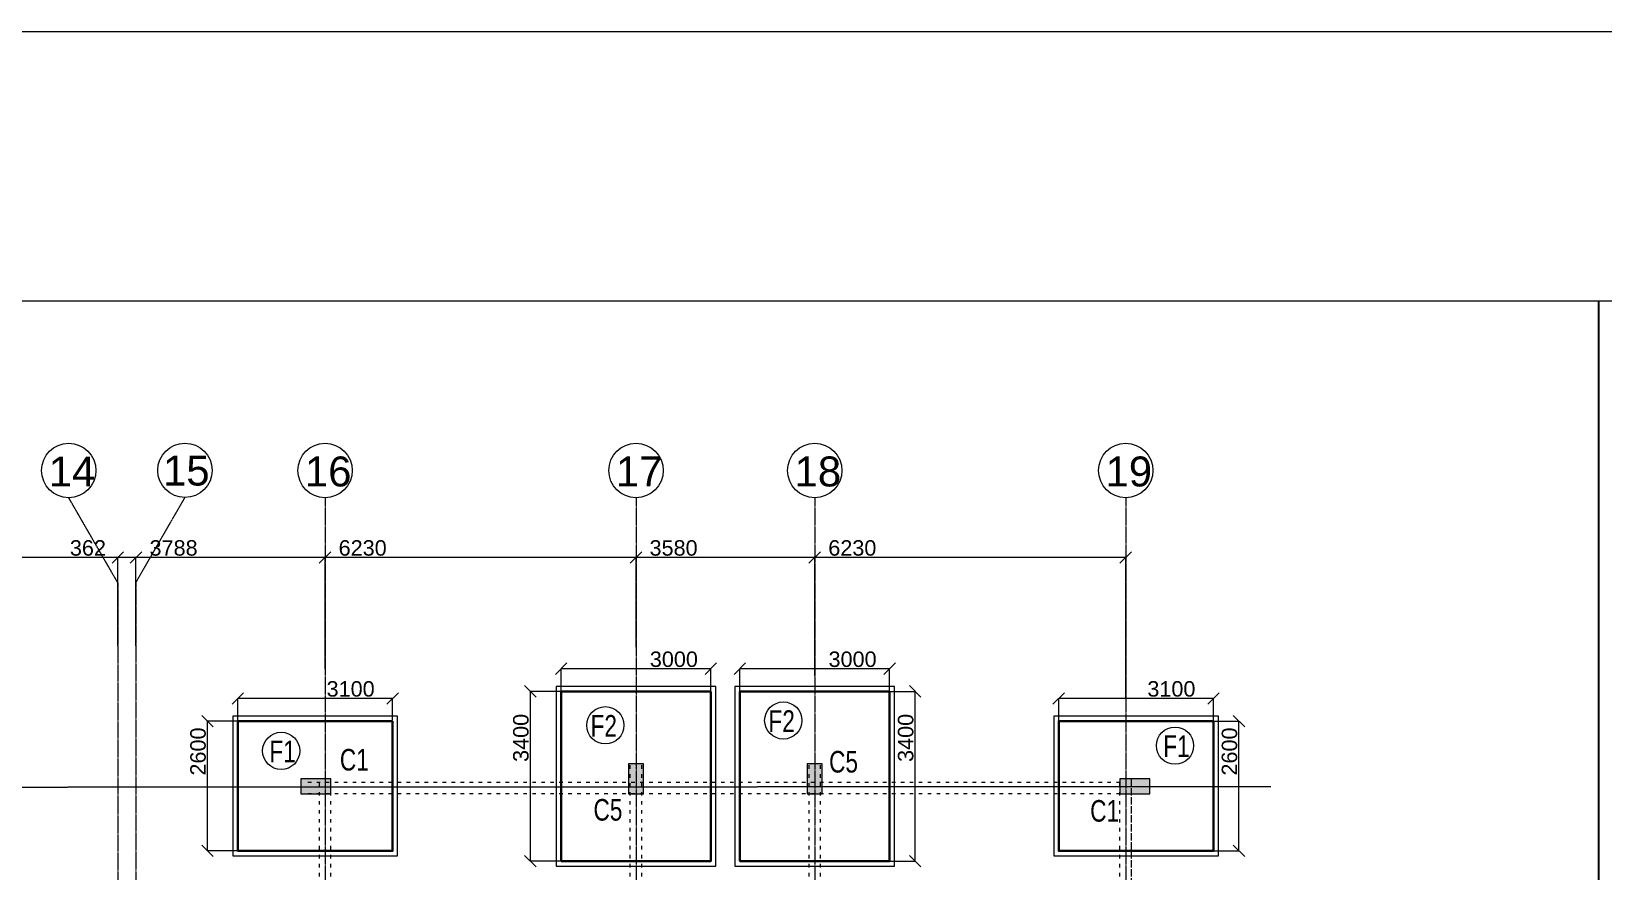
# Model space of a CAD drawing. Header units: inches. Extents: x 719368 to 9005052, y -3573818 to 446967.
# Drawn here: x 4516141 to 4547617, y -1757797 to -1740984 of the extents above; entities that cross this region are included whole.
import ezdxf

# ---------------------------------------------------------------- set-up
doc = ezdxf.new("R2010")
doc.units = ezdxf.units.IN
doc.header["$LTSCALE"] = 20
doc.header["$MEASUREMENT"] = 0
doc.header["$PDMODE"] = 3
doc.linetypes.add('ACAD_ISO03W100', pattern=[30, 12, -18])
doc.linetypes.add('CENTER', pattern=[2, 1.25, -0.25, 0.25, -0.25])
doc.layers.get('Defpoints').update_dxf_attribs({"lineweight": 25})
for name, color, linetype, lineweight in [('COL.FILL', 6, 'Continuous', 20), ('DIM', 7, 'Continuous', 13), ('FOOTING', 73, 'Continuous', 30), ('FORMET', 4, 'Continuous', 25), ('GRID', 202, 'CENTER', 5), ('HACHE', 6, 'Continuous', 9), ('HIDDEN', 181, 'ACAD_ISO03W100', 18), ('STAIR', 4, 'Continuous', 25)]:
    doc.layers.add(name, color=color, linetype=linetype, lineweight=lineweight)
doc.layers.add('grid text', color=140, linetype='Continuous')
doc.styles.add('BOLD', font='arial.ttf')
doc.styles.add('DIM SUMBI', font='arial.ttf')
doc.styles.add('Tabrej.', font='GOTHIC.TTF', dxfattribs={"height": 1})
doc.dimstyles.new('PL1', dxfattribs={"dimtxt": 275, "dimasz": 230, "dimexe": 0.18, "dimexo": 12, "dimgap": 30, "dimtad": 1, "dimjust": 1, "dimdec": 0, "dimzin": 0, "dimdsep": 46, "dimtxsty": 'BOLD', "dimblk": 'OBLIQUE', "dimcen": 0.09, "dimclrd": 256, "dimclre": 256, "dimadec": 0, "dimazin": 0, "dimtfac": 1, "dimtdec": 0, "dimtofl": 0, "dimtmove": 0, "dimatfit": 3, "dimfxl": 0, "dimtolj": 1, "dimtzin": 0, "dimlwd": -1, "dimlwe": -1, "dimarcsym": 0})

# ---------------------------------------------------------------- blocks, each defined once
blk = doc.blocks.new('_Oblique')
at = {"layer": 'STAIR', "color": 0, "lineweight": -2}
blk.add_line((-0.5, -0.5), (0.5, 0.5), dxfattribs=at)
blk = doc.blocks.new('*D246')
at = {"layer": 'Defpoints', "color": 0, "transparency": 16777216}
for p in [(4517874, -1751523), (4513839, -1753307), (4517874, -1753307)]:
    blk.add_point(p, dxfattribs=at)
at = {"layer": 'DIM', "transparency": 16777216}
for p, q in [((4513839, -1753295), (4513839, -1751523)), ((4517874, -1751523), (4513839, -1751523)), ((4517874, -1753295), (4517874, -1751523))]:
    blk.add_line(p, q, dxfattribs=at)
at = {"layer": 'DIM', "transparency": 16777216, "xscale": 230, "yscale": 230, "zscale": 230, "rotation": 180}
blk.add_blockref('_Oblique', (4513839, -1751523), dxfattribs=at)
at = {"layer": 'DIM', "transparency": 16777216, "xscale": 230, "yscale": 230, "zscale": 230}
blk.add_blockref('_Oblique', (4517874, -1751523), dxfattribs=at)
at = {"layer": 'DIM', "color": 0, "transparency": 16777216, "insert": (4514599, -1751335), "char_height": 310, "attachment_point": 5, "style": 'BOLD'}
blk.add_mtext('\\A1;4035', dxfattribs=at)
blk = doc.blocks.new('*D247')
at = {"layer": 'Defpoints', "color": 0, "transparency": 16777216}
for p in [(4518236, -1751523), (4517874, -1753307), (4518236, -1753307)]:
    blk.add_point(p, dxfattribs=at)
at = {"layer": 'DIM', "transparency": 16777216}
for p, q in [((4517874, -1751523), (4516903, -1751523)), ((4517874, -1753295), (4517874, -1751523)), ((4518236, -1751523), (4517874, -1751523)), ((4518236, -1753295), (4518236, -1751523))]:
    blk.add_line(p, q, dxfattribs=at)
at = {"layer": 'DIM', "transparency": 16777216, "xscale": 230, "yscale": 230, "zscale": 230, "rotation": 180}
blk.add_blockref('_Oblique', (4517874, -1751523), dxfattribs=at)
at = {"layer": 'DIM', "transparency": 16777216, "xscale": 230, "yscale": 230, "zscale": 230}
blk.add_blockref('_Oblique', (4518236, -1751523), dxfattribs=at)
at = {"layer": 'DIM', "color": 0, "transparency": 16777216, "insert": (4517273, -1751335), "char_height": 310, "attachment_point": 5, "style": 'BOLD'}
blk.add_mtext('\\A1;362', dxfattribs=at)
blk = doc.blocks.new('*D248')
at = {"layer": 'Defpoints', "color": 0, "transparency": 16777216}
for p in [(4522024, -1751523), (4518236, -1753307), (4522024, -1753770)]:
    blk.add_point(p, dxfattribs=at)
at = {"layer": 'DIM', "transparency": 16777216}
for p, q in [((4518236, -1753295), (4518236, -1751523)), ((4522024, -1751523), (4518236, -1751523)), ((4522024, -1753758), (4522024, -1751523))]:
    blk.add_line(p, q, dxfattribs=at)
at = {"layer": 'DIM', "transparency": 16777216, "xscale": 230, "yscale": 230, "zscale": 230, "rotation": 180}
blk.add_blockref('_Oblique', (4518236, -1751523), dxfattribs=at)
at = {"layer": 'DIM', "transparency": 16777216, "xscale": 230, "yscale": 230, "zscale": 230}
blk.add_blockref('_Oblique', (4522024, -1751523), dxfattribs=at)
at = {"layer": 'DIM', "color": 0, "transparency": 16777216, "insert": (4518989, -1751335), "char_height": 310, "attachment_point": 5, "style": 'BOLD'}
blk.add_mtext('\\A1;3788', dxfattribs=at)
blk = doc.blocks.new('*D249')
at = {"layer": 'Defpoints', "color": 0, "transparency": 16777216}
for p in [(4528254, -1751523), (4528254, -1753330), (4522024, -1753770)]:
    blk.add_point(p, dxfattribs=at)
at = {"layer": 'DIM', "transparency": 16777216}
for p, q in [((4522024, -1753758), (4522024, -1751523)), ((4528254, -1751523), (4522024, -1751523)), ((4528254, -1753318), (4528254, -1751523))]:
    blk.add_line(p, q, dxfattribs=at)
at = {"layer": 'DIM', "transparency": 16777216, "xscale": 230, "yscale": 230, "zscale": 230, "rotation": 180}
blk.add_blockref('_Oblique', (4522024, -1751523), dxfattribs=at)
at = {"layer": 'DIM', "transparency": 16777216, "xscale": 230, "yscale": 230, "zscale": 230}
blk.add_blockref('_Oblique', (4528254, -1751523), dxfattribs=at)
at = {"layer": 'DIM', "color": 0, "transparency": 16777216, "insert": (4522777, -1751335), "char_height": 310, "attachment_point": 5, "style": 'BOLD'}
blk.add_mtext('\\A1;6230', dxfattribs=at)
blk = doc.blocks.new('*D250')
at = {"layer": 'Defpoints', "color": 0, "transparency": 16777216}
for p in [(4531834, -1751523), (4528254, -1753330), (4531834, -1753912)]:
    blk.add_point(p, dxfattribs=at)
at = {"layer": 'DIM', "transparency": 16777216}
for p, q in [((4528254, -1753318), (4528254, -1751523)), ((4531834, -1751523), (4528254, -1751523)), ((4531834, -1753900), (4531834, -1751523))]:
    blk.add_line(p, q, dxfattribs=at)
at = {"layer": 'DIM', "transparency": 16777216, "xscale": 230, "yscale": 230, "zscale": 230, "rotation": 180}
blk.add_blockref('_Oblique', (4528254, -1751523), dxfattribs=at)
at = {"layer": 'DIM', "transparency": 16777216, "xscale": 230, "yscale": 230, "zscale": 230}
blk.add_blockref('_Oblique', (4531834, -1751523), dxfattribs=at)
at = {"layer": 'DIM', "color": 0, "transparency": 16777216, "insert": (4529006, -1751335), "char_height": 310, "attachment_point": 5, "style": 'BOLD'}
blk.add_mtext('\\A1;3580', dxfattribs=at)
blk = doc.blocks.new('*D251')
at = {"layer": 'Defpoints', "color": 0, "transparency": 16777216}
for p in [(4538064, -1751523), (4531834, -1753912), (4538064, -1754349)]:
    blk.add_point(p, dxfattribs=at)
at = {"layer": 'DIM', "transparency": 16777216}
for p, q in [((4531834, -1753900), (4531834, -1751523)), ((4538064, -1751523), (4531834, -1751523)), ((4538064, -1754337), (4538064, -1751523))]:
    blk.add_line(p, q, dxfattribs=at)
at = {"layer": 'DIM', "transparency": 16777216, "xscale": 230, "yscale": 230, "zscale": 230, "rotation": 180}
blk.add_blockref('_Oblique', (4531834, -1751523), dxfattribs=at)
at = {"layer": 'DIM', "transparency": 16777216, "xscale": 230, "yscale": 230, "zscale": 230}
blk.add_blockref('_Oblique', (4538064, -1751523), dxfattribs=at)
at = {"layer": 'DIM', "color": 0, "transparency": 16777216, "insert": (4532587, -1751335), "char_height": 310, "attachment_point": 5, "style": 'BOLD'}
blk.add_mtext('\\A1;6230', dxfattribs=at)
blk = doc.blocks.new('*D563')
at = {"layer": 'Defpoints', "color": 0, "transparency": 16777216}
for p in [(4536721, -1754348), (4536721, -1754802), (4539821, -1754802)]:
    blk.add_point(p, dxfattribs=at)
at = {"layer": 'DIM', "transparency": 16777216}
for p, q in [((4536721, -1754790), (4536721, -1754348)), ((4539821, -1754348), (4536721, -1754348)), ((4539821, -1754790), (4539821, -1754348))]:
    blk.add_line(p, q, dxfattribs=at)
at = {"layer": 'DIM', "transparency": 16777216, "xscale": 230, "yscale": 230, "zscale": 230, "rotation": 180}
blk.add_blockref('_Oblique', (4536721, -1754348), dxfattribs=at)
at = {"layer": 'DIM', "transparency": 16777216, "xscale": 230, "yscale": 230, "zscale": 230}
blk.add_blockref('_Oblique', (4539821, -1754348), dxfattribs=at)
at = {"layer": 'DIM', "color": 0, "transparency": 16777216, "insert": (4538979, -1754159), "char_height": 310, "attachment_point": 5, "style": 'BOLD'}
blk.add_mtext('\\A1;3100', dxfattribs=at)
blk = doc.blocks.new('*D564')
at = {"layer": 'Defpoints', "color": 0, "transparency": 16777216}
for p in [(4539583, -1754802), (4540333, -1754802), (4539575, -1757402)]:
    blk.add_point(p, dxfattribs=at)
at = {"layer": 'DIM', "transparency": 16777216}
for p, q in [((4539595, -1754802), (4540333, -1754802)), ((4540333, -1757402), (4540333, -1754802)), ((4539587, -1757402), (4540333, -1757402))]:
    blk.add_line(p, q, dxfattribs=at)
at = {"layer": 'DIM', "transparency": 16777216, "xscale": 230, "yscale": 230, "zscale": 230}
for p, rotation in [((4540333, -1754802), 90), ((4540333, -1757402), 270)]:
    blk.add_blockref('_Oblique', p, dxfattribs=dict(at, rotation=rotation))
at = {"layer": 'DIM', "color": 0, "transparency": 16777216, "insert": (4540144, -1755412), "char_height": 310, "attachment_point": 5, "rotation": 90, "style": 'BOLD'}
blk.add_mtext('\\A1;2600', dxfattribs=at)
blk = doc.blocks.new('*D565')
at = {"layer": 'Defpoints', "color": 0, "transparency": 16777216}
for p in [(4530334, -1753753), (4530334, -1754207), (4533334, -1754207)]:
    blk.add_point(p, dxfattribs=at)
at = {"layer": 'DIM', "transparency": 16777216}
for p, q in [((4530334, -1754195), (4530334, -1753753)), ((4533334, -1753753), (4530334, -1753753)), ((4533334, -1754195), (4533334, -1753753))]:
    blk.add_line(p, q, dxfattribs=at)
at = {"layer": 'DIM', "transparency": 16777216, "xscale": 230, "yscale": 230, "zscale": 230, "rotation": 180}
blk.add_blockref('_Oblique', (4530334, -1753753), dxfattribs=at)
at = {"layer": 'DIM', "transparency": 16777216, "xscale": 230, "yscale": 230, "zscale": 230}
blk.add_blockref('_Oblique', (4533334, -1753753), dxfattribs=at)
at = {"layer": 'DIM', "color": 0, "transparency": 16777216, "insert": (4532592, -1753565), "char_height": 310, "attachment_point": 5, "style": 'BOLD'}
blk.add_mtext('\\A1;3000', dxfattribs=at)
blk = doc.blocks.new('*D566')
at = {"layer": 'Defpoints', "color": 0, "transparency": 16777216}
for p in [(4533096, -1754207), (4533846, -1754207), (4533088, -1757607)]:
    blk.add_point(p, dxfattribs=at)
at = {"layer": 'DIM', "transparency": 16777216}
for p, q in [((4533108, -1754207), (4533846, -1754207)), ((4533846, -1757607), (4533846, -1754207)), ((4533100, -1757607), (4533846, -1757607))]:
    blk.add_line(p, q, dxfattribs=at)
at = {"layer": 'DIM', "transparency": 16777216, "xscale": 230, "yscale": 230, "zscale": 230}
for p, rotation in [((4533846, -1754207), 90), ((4533846, -1757607), 270)]:
    blk.add_blockref('_Oblique', p, dxfattribs=dict(at, rotation=rotation))
at = {"layer": 'DIM', "color": 0, "transparency": 16777216, "insert": (4533657, -1755139), "char_height": 310, "attachment_point": 5, "rotation": 90, "style": 'BOLD'}
blk.add_mtext('\\A1;3400', dxfattribs=at)
blk = doc.blocks.new('*D567')
at = {"layer": 'Defpoints', "color": 0, "transparency": 16777216}
for p in [(4526754, -1753753), (4526754, -1754207), (4529754, -1754207)]:
    blk.add_point(p, dxfattribs=at)
at = {"layer": 'DIM', "transparency": 16777216}
for p, q in [((4526754, -1754195), (4526754, -1753753)), ((4529754, -1753753), (4526754, -1753753)), ((4529754, -1754195), (4529754, -1753753))]:
    blk.add_line(p, q, dxfattribs=at)
at = {"layer": 'DIM', "transparency": 16777216, "xscale": 230, "yscale": 230, "zscale": 230, "rotation": 180}
blk.add_blockref('_Oblique', (4526754, -1753753), dxfattribs=at)
at = {"layer": 'DIM', "transparency": 16777216, "xscale": 230, "yscale": 230, "zscale": 230}
blk.add_blockref('_Oblique', (4529754, -1753753), dxfattribs=at)
at = {"layer": 'DIM', "color": 0, "transparency": 16777216, "insert": (4529012, -1753565), "char_height": 310, "attachment_point": 5, "style": 'BOLD'}
blk.add_mtext('\\A1;3000', dxfattribs=at)
blk = doc.blocks.new('*D568')
at = {"layer": 'Defpoints', "color": 0, "transparency": 16777216}
for p in [(4526137, -1754207), (4527104, -1754207), (4527309, -1757607)]:
    blk.add_point(p, dxfattribs=at)
at = {"layer": 'DIM', "transparency": 16777216}
for p, q in [((4527092, -1754207), (4526137, -1754207)), ((4526137, -1757607), (4526137, -1754207)), ((4527297, -1757607), (4526137, -1757607))]:
    blk.add_line(p, q, dxfattribs=at)
at = {"layer": 'DIM', "transparency": 16777216, "xscale": 230, "yscale": 230, "zscale": 230}
for p, rotation in [((4526137, -1754207), 90), ((4526137, -1757607), 270)]:
    blk.add_blockref('_Oblique', p, dxfattribs=dict(at, rotation=rotation))
at = {"layer": 'DIM', "color": 0, "transparency": 16777216, "insert": (4525948, -1755139), "char_height": 310, "attachment_point": 5, "rotation": 90, "style": 'BOLD'}
blk.add_mtext('\\A1;3400', dxfattribs=at)
blk = doc.blocks.new('*D569')
at = {"layer": 'Defpoints', "color": 0, "transparency": 16777216}
for p in [(4520277, -1754348), (4520277, -1754802), (4523377, -1754802)]:
    blk.add_point(p, dxfattribs=at)
at = {"layer": 'DIM', "transparency": 16777216}
for p, q in [((4520277, -1754790), (4520277, -1754348)), ((4523377, -1754348), (4520277, -1754348)), ((4523377, -1754790), (4523377, -1754348))]:
    blk.add_line(p, q, dxfattribs=at)
at = {"layer": 'DIM', "transparency": 16777216, "xscale": 230, "yscale": 230, "zscale": 230, "rotation": 180}
blk.add_blockref('_Oblique', (4520277, -1754348), dxfattribs=at)
at = {"layer": 'DIM', "transparency": 16777216, "xscale": 230, "yscale": 230, "zscale": 230}
blk.add_blockref('_Oblique', (4523377, -1754348), dxfattribs=at)
at = {"layer": 'DIM', "color": 0, "transparency": 16777216, "insert": (4522536, -1754159), "char_height": 310, "attachment_point": 5, "style": 'BOLD'}
blk.add_mtext('\\A1;3100', dxfattribs=at)
blk = doc.blocks.new('*D570')
at = {"layer": 'Defpoints', "color": 0, "transparency": 16777216}
for p in [(4519668, -1754802), (4520752, -1754802), (4520571, -1757402)]:
    blk.add_point(p, dxfattribs=at)
at = {"layer": 'DIM', "transparency": 16777216}
for p, q in [((4520740, -1754802), (4519668, -1754802)), ((4519668, -1757402), (4519668, -1754802)), ((4520559, -1757402), (4519668, -1757402))]:
    blk.add_line(p, q, dxfattribs=at)
at = {"layer": 'DIM', "transparency": 16777216, "xscale": 230, "yscale": 230, "zscale": 230}
for p, rotation in [((4519668, -1754802), 90), ((4519668, -1757402), 270)]:
    blk.add_blockref('_Oblique', p, dxfattribs=dict(at, rotation=rotation))
at = {"layer": 'DIM', "color": 0, "transparency": 16777216, "insert": (4519480, -1755412), "char_height": 310, "attachment_point": 5, "rotation": 90, "style": 'BOLD'}
blk.add_mtext('\\A1;2600', dxfattribs=at)

msp = doc.modelspace()

# ---------------------------------------------------------------- hatches: boundary and pattern name
at = {"layer": 'COL.FILL'}
for points in [[(4528404.2, -1756261.1), (4528104.2, -1756261.1), (4528104.2, -1755661.1), (4528404.2, -1755661.1)], [(4531984.2, -1756261.1), (4531684.2, -1756261.1), (4531684.2, -1755661.1), (4531984.2, -1755661.1)], [(4522139.2, -1755961.1), (4522139.2, -1756261.1), (4521539.2, -1756261.1), (4521539.2, -1755961.1)], [(4538549.2, -1755961.1), (4538549.2, -1756261.1), (4537949.2, -1756261.1), (4537949.2, -1755961.1)]]:
    msp.add_hatch(color=256, dxfattribs=at).paths.add_polyline_path(points)

# ---------------------------------------------------------------- linework, layer by layer
for points in [[(4528104.2, -1756261.1), (4528404.2, -1756261.1), (4528404.2, -1755661.1), (4528104.2, -1755661.1)], [(4531684.2, -1756261.1), (4531984.2, -1756261.1), (4531984.2, -1755661.1), (4531684.2, -1755661.1)], [(4522139.2, -1756261.1), (4522139.2, -1755961.1), (4521539.2, -1755961.1), (4521539.2, -1756261.1)], [(4538549.2, -1756261.1), (4538549.2, -1755961.1), (4537949.2, -1755961.1), (4537949.2, -1756261.1)]]:
    msp.add_lwpolyline(points, close=True, dxfattribs=at)
at = {"layer": 'DIM'}
for points in [[(4447812.8, -1740984.4), (4582542.8, -1740984.4), (4582542.8, -1885770.9), (4447812.8, -1885770.9)], [(4466067.8, -1746382.4), (4562884.8, -1746382.4), (4562884.8, -1814751.9), (4466067.8, -1814751.9)]]:
    msp.add_lwpolyline(points, close=True, dxfattribs=at)
for centre in [(4531203.5, -1754790.2), (4527639.1, -1754885.9), (4521144.8, -1755399.3), (4539052.5, -1755293.9)]:
    msp.add_circle(centre, 372.8, dxfattribs=at)
at = {"layer": 'FOOTING'}
for points in [[(4529754.2, -1754207), (4526754.2, -1754207), (4526754.2, -1757607), (4529754.2, -1757607)], [(4533334.2, -1754207), (4530334.2, -1754207), (4530334.2, -1757607), (4533334.2, -1757607)], [(4523377.3, -1754801.9), (4520277.3, -1754801.9), (4520277.3, -1757401.9), (4523377.3, -1757401.9)], [(4539821.1, -1754801.9), (4536721.1, -1754801.9), (4536721.1, -1757401.9), (4539821.1, -1757401.9)]]:
    msp.add_lwpolyline(points, close=True, dxfattribs=at)
at = {"layer": 'FORMET'}
msp.add_line((4547535.8, -1746382.4), (4547535.8, -1814751.9), dxfattribs=at)
at = {"layer": 'GRID', "lineweight": 18, "ltscale": 0.05}
for p, q in [((4517874.2, -1752033.1), (4516888.7, -1750326.2)), ((4518236.2, -1752022.4), (4519217.2, -1750323.3)), ((4522024.2, -1750326.2), (4522024.2, -1799128.2)), ((4528254.2, -1750326.2), (4528254.2, -1799128.2)), ((4531834.2, -1750326.2), (4531834.2, -1799128.2)), ((4538064.2, -1750326.2), (4538064.2, -1799128.2)), ((4517874.2, -1752033.1), (4517874.2, -1799128.2)), ((4518236.2, -1752022.4), (4518236.2, -1799128.2))]:
    msp.add_line(p, q, dxfattribs=at)
at = {"layer": 'GRID', "lineweight": 18, "ltscale": 0.03}
msp.add_line((4468546.8, -1756146.1), (4540972, -1756111.1), dxfattribs=at)
at = {"layer": 'grid text', "linetype": 'ByBlock', "lineweight": 20, "ltscale": 0.05}
for centre in [(4516888.7, -1749781.4), (4519217.2, -1749778.5), (4522024.2, -1749781.4), (4528254.2, -1749781.4), (4531834.2, -1749781.4), (4538064.2, -1749781.4)]:
    msp.add_circle(centre, 544.7, dxfattribs=at)
at = {"layer": 'HACHE'}
for points in [[(4529854.2, -1754107), (4526654.2, -1754107), (4526654.2, -1757707), (4529854.2, -1757707)], [(4533434.2, -1754107), (4530234.2, -1754107), (4530234.2, -1757707), (4533434.2, -1757707)], [(4523477.3, -1754701.9), (4520177.3, -1754701.9), (4520177.3, -1757501.9), (4523477.3, -1757501.9)], [(4539921.1, -1754701.9), (4536621.1, -1754701.9), (4536621.1, -1757501.9), (4539921.1, -1757501.9)]]:
    msp.add_lwpolyline(points, close=True, dxfattribs=at)
at = {"layer": 'HIDDEN', "linetype": 'ACAD_ISO03W100', "ltscale": 0.3}
for p, q in [((4528139.2, -1797516.1), (4528139.2, -1755669.1)), ((4531719.2, -1797516.1), (4531719.2, -1755669.1)), ((4531949.2, -1797516.1), (4531949.2, -1755669.1)), ((4537949.2, -1756031.1), (4521679.2, -1756031.1)), ((4521909.2, -1797516.1), (4521909.2, -1755961.1)), ((4522139.2, -1797516.1), (4522139.2, -1755961.1)), ((4537949.2, -1797516.1), (4537949.2, -1755961.1)), ((4538179.2, -1797516.1), (4538179.2, -1755961.1)), ((4538179.2, -1768641.1), (4538179.2, -1755961.1)), ((4537949.2, -1756261.1), (4521679.2, -1756261.1))]:
    msp.add_line(p, q, dxfattribs=at)
at = {"layer": 'HIDDEN', "ltscale": 0.3}
msp.add_line((4528369.2, -1797516.1), (4528369.2, -1755669.1), dxfattribs=at)

# ---------------------------------------------------------------- texts
at = {"layer": 'DIM', "style": 'DIM SUMBI', "width": 0.75}
for s, p in [('F2', (4527343.2, -1755113.4)), ('F2', (4530907.6, -1755017.8)), ('F1', (4538815.9, -1755521.4)), ('F1', (4520908.2, -1755626.8)), ('C1', (4522320.7, -1755792.8)), ('C5', (4532121.5, -1755833.3)), ('C5', (4527401.4, -1756796)), ('C1', (4537351.9, -1756816.8))]:
    msp.add_text(s, height=432.43, dxfattribs=at).set_placement(p)
at = {"layer": 'grid text', "lineweight": 18, "ltscale": 0.05, "char_height": 600, "attachment_point": 1, "style": 'Tabrej.'}
for s, insert in [('{\\fArial|b0|i0|c0|p34;14}', (4516486.8, -1749502.1)), ('{\\fArial|b0|i0|c0|p34;15}', (4518778, -1749483.1)), ('{\\fArial|b0|i0|c0|p34;16}', (4521620.6, -1749500.9)), ('{\\fArial|b0|i0|c0|p34;17}', (4527850.6, -1749500.9)), ('{\\fArial|b0|i0|c0|p34;18}', (4531430.6, -1749500.9)), ('{\\fArial|b0|i0|c0|p34;19}', (4537660.6, -1749500.9))]:
    msp.add_mtext_dynamic_manual_height_columns(s, width=2.478, gutter_width=5, heights=[0], dxfattribs=dict(at, insert=insert))

# ---------------------------------------------------------------- dimensions: what is measured, and where the dimension line sits
at = {"layer": 'DIM'}
for base, p1, p2, picture, middle in [((4517874.2, -1751523.2), (4513839.2, -1753307.4), (4517874.2, -1753307.4), '*D246', (4514599.5, -1751334.9)), ((4518236.2, -1751523.2), (4517874.2, -1753307.4), (4518236.2, -1753307.4), '*D247', (4517273.4, -1751334.9)), ((4522024.2, -1751523.2), (4518236.2, -1753307.4), (4522024.2, -1753769.8), '*D248', (4518989.3, -1751334.9)), ((4528254.2, -1751523.2), (4522024.2, -1753769.8), (4528254.2, -1753330.2), '*D249', (4522777.4, -1751334.9)), ((4531834.2, -1751523.2), (4528254.2, -1753330.2), (4531834.2, -1753912.1), '*D250', (4529006.4, -1751334.9)), ((4538064.2, -1751523.2), (4531834.2, -1753912.1), (4538064.2, -1754348.5), '*D251', (4532587.4, -1751334.9))]:
    dim = msp.add_linear_dim(base=base, p1=p1, p2=p2, dimstyle='PL1', override={"dimtxt": 310}, dxfattribs=at)
    dim.commit()
    dim.dimension.update_dxf_attribs({"geometry": picture, "text_midpoint": middle})
for base, p1, p2, angle, picture, middle in [((4526754.2, -1753753), (4529754.2, -1754207), (4526754.2, -1754207), 180, '*D567', (4529012.4, -1753753)), ((4530334.2, -1753753), (4533334.2, -1754207), (4530334.2, -1754207), 180, '*D565', (4532592.4, -1753753)), ((4520277.3, -1754347.9), (4523377.3, -1754801.9), (4520277.3, -1754801.9), 180, '*D569', (4522535.5, -1754347.9)), ((4526136.8, -1754207), (4527308.9, -1757607), (4527103.8, -1754207), 270, '*D568', (4526136.8, -1755138.8)), ((4533845.7, -1754207), (4533088.2, -1757607), (4533096, -1754207), 270, '*D566', (4533845.7, -1755138.8)), ((4536721.1, -1754347.9), (4539821.1, -1754801.9), (4536721.1, -1754801.9), 180, '*D563', (4538979.3, -1754347.9)), ((4519667.9, -1754801.9), (4520571.2, -1757401.9), (4520751.9, -1754801.9), 270, '*D570', (4519667.9, -1755412.4)), ((4540332.6, -1754801.9), (4539575.1, -1757401.9), (4539582.9, -1754801.9), 270, '*D564', (4540332.6, -1755412.4))]:
    dim = msp.add_linear_dim(base=base, p1=p1, p2=p2, angle=angle, dimstyle='PL1', override={"dimtxt": 310}, dxfattribs=at)
    dim.commit()
    dim.dimension.update_dxf_attribs({"geometry": picture, "text_midpoint": middle, "dimtype": 160})

doc.saveas('drawing.dxf')
